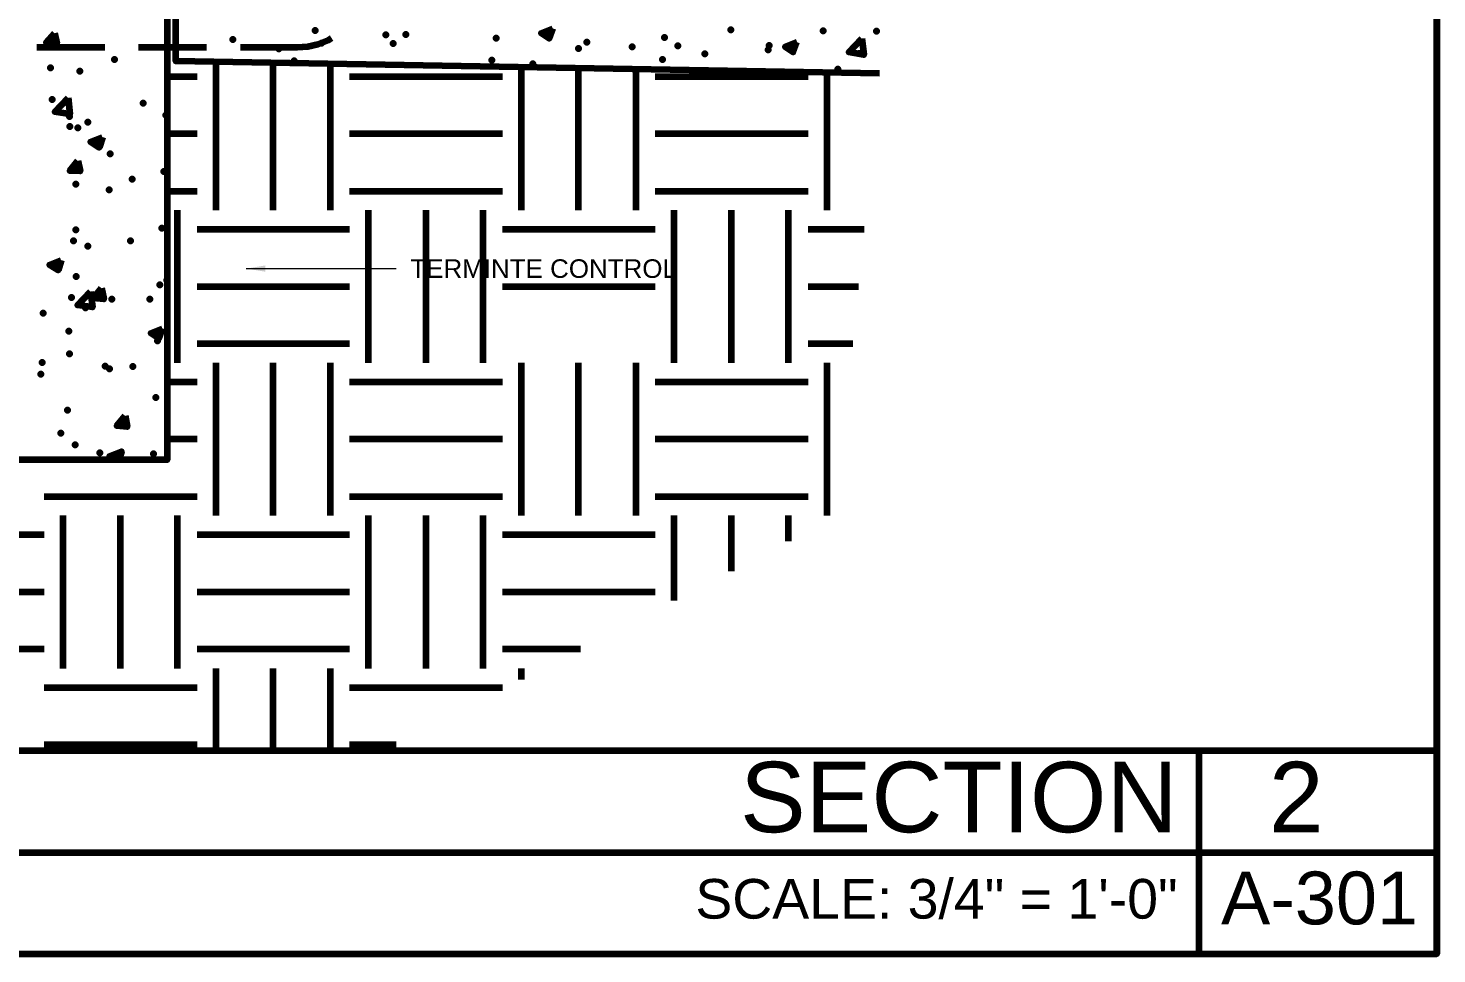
# Model space of a CAD drawing. Extents: x 261 to 424, y 0 to 368.
# Drawn here: x 340.7 to 423.7, y 0 to 54.6 of the extents above; entities that cross this region are included whole.
import ezdxf

# ---------------------------------------------------------------- set-up
doc = ezdxf.new("R2010")
doc.units = 0
doc.header["$MEASUREMENT"] = 0
for name, color, linetype, lineweight in [('Dt-Iden', 3, 'Continuous', 20), ('Dt-Line 1', 9, 'Continuous', 0), ('Dt-Line 5', 54, 'Continuous', 50), ('Dt-Text', 121, 'Continuous', 20)]:
    doc.layers.add(name, color=color, linetype=linetype, lineweight=lineweight)
doc.styles.get("Standard").update_dxf_attribs({"font": 'Arial.ttf'})
doc.dimstyles.new('1 Inch', dxfattribs={"dimtxt": 1.09375, "dimasz": 1.125, "dimexe": 1.125, "dimexo": 0.5625, "dimgap": 0.84375, "dimtad": 1, "dimdec": 4, "dimzin": 3, "dimdsep": 46, "dimlunit": 4, "dimtxsty": 'Standard', "dimblk": 'ARCHTICK', "dimcen": 0.5625, "dimdle": 1.125, "dimclrd": 253, "dimclre": 253, "dimclrt": 256, "dimadec": 0, "dimazin": 0, "dimtfac": 0.6, "dimtdec": 4, "dimtix": 1, "dimtmove": 2, "dimatfit": 0, "dimfxl": 1, "dimfrac": 1, "dimtolj": 1, "dimtzin": 0, "dimlwd": 9, "dimlwe": 9, "dimarcsym": 0})

# ---------------------------------------------------------------- blocks, each defined once
blk = doc.blocks.new('_ArchTick')
at = {"color": 0, "linetype": 'ByBlock', "const_width": 0.15}
blk.add_lwpolyline([(-0.5, -0.5), (0.5, 0.5)], dxfattribs=at)

msp = doc.modelspace()

# ---------------------------------------------------------------- linework, layer by layer
at = {"layer": 'Dt-Iden', "linetype": 'Continuous', "lineweight": 211}
for p, q in [((345.22332, 53.45567), (341.22332, 53.45567)), ((351.22332, 53.45567), (347.22332, 53.45567))]:
    msp.add_line(p, q, dxfattribs=at)
msp.add_lwpolyline([(358.58332, 54.01567), (358.36999, 53.88233), (357.78332, 53.64233), (357.19665, 53.509), (356.55665, 53.45567), (353.22332, 53.45567)], dxfattribs=at)
at = {"layer": 'Dt-Line 1', "linetype": 'Continuous', "lineweight": 158}
for p, q in [((351.78332, 43.88233), (351.78332, 52.629)), ((355.14332, 43.88233), (355.14332, 52.549)), ((358.52999, 43.88233), (358.52999, 52.49567)), ((369.78332, 43.88233), (369.78332, 52.309)), ((348.90332, 51.749), (350.66332, 51.749)), ((359.64999, 51.749), (368.66332, 51.749)), ((373.14332, 43.88233), (373.14332, 52.25567)), ((376.52998, 43.88233), (376.52998, 52.17567)), ((377.64999, 51.749), (386.66332, 51.749)), ((387.78331, 43.88233), (387.78331, 51.989)), ((348.90332, 48.389), (350.66332, 48.389)), ((359.64999, 48.389), (368.66332, 48.389)), ((377.64999, 48.389), (386.66332, 48.389)), ((348.90332, 45.00233), (350.66332, 45.00233)), ((359.64999, 45.00233), (368.66332, 45.00233)), ((377.64999, 45.00233), (386.66332, 45.00233)), ((349.51665, 34.869), (349.51665, 43.88233)), ((360.76999, 34.869), (360.76999, 43.88233)), ((364.15666, 34.869), (364.15666, 43.88233)), ((367.51665, 34.869), (367.51665, 43.88233)), ((378.76998, 34.869), (378.76998, 43.88233)), ((382.15665, 34.869), (382.15665, 43.88233)), ((385.51665, 34.869), (385.51665, 43.88233)), ((350.66332, 42.76233), (359.64999, 42.76233)), ((368.66332, 42.76233), (377.64999, 42.76233)), ((386.66332, 42.76233), (389.96999, 42.76233)), ((350.66332, 39.37567), (359.64999, 39.37567)), ((368.66332, 39.37567), (377.64999, 39.37567)), ((386.66332, 39.37567), (389.62332, 39.37567)), ((350.66332, 36.01567), (359.64999, 36.01567)), ((386.66332, 36.01567), (389.30332, 36.01567)), ((351.78332, 25.88233), (351.78332, 34.869)), ((355.14332, 25.88233), (355.14332, 34.869)), ((358.52999, 25.88233), (358.52999, 34.869)), ((369.78332, 25.88233), (369.78332, 34.869)), ((373.14332, 25.88233), (373.14332, 34.869)), ((376.52998, 25.88233), (376.52998, 34.869)), ((387.78331, 25.88233), (387.78331, 34.869)), ((348.90332, 33.749), (350.66332, 33.749)), ((359.64999, 33.749), (368.66332, 33.749)), ((377.64999, 33.749), (386.66332, 33.749)), ((348.90332, 30.389), (350.66332, 30.389)), ((359.64999, 30.389), (368.66332, 30.389)), ((377.64999, 30.389), (386.66332, 30.389)), ((341.64999, 27.00233), (350.66332, 27.00233)), ((359.64999, 27.00233), (368.66332, 27.00233)), ((377.64999, 27.00233), (386.66332, 27.00233)), ((342.76999, 16.869), (342.76999, 25.88233)), ((346.15666, 16.869), (346.15666, 25.88233)), ((349.51665, 16.869), (349.51665, 25.88233)), ((360.76999, 16.869), (360.76999, 25.88233)), ((364.15666, 16.869), (364.15666, 25.88233)), ((367.51665, 16.869), (367.51665, 25.88233)), ((378.76998, 20.869), (378.76998, 25.88233)), ((382.15665, 22.60233), (382.15665, 25.88233)), ((385.51665, 24.36233), (385.51665, 25.88233)), ((332.66332, 24.76233), (341.64999, 24.76233)), ((350.66332, 24.76233), (359.64999, 24.76233)), ((368.66332, 24.76233), (377.64999, 24.76233)), ((332.66332, 21.37567), (341.64999, 21.37567)), ((350.66332, 21.37567), (359.64999, 21.37567)), ((368.66332, 21.37567), (377.64999, 21.37567)), ((332.66332, 18.01567), (341.64999, 18.01567)), ((350.66332, 18.01567), (359.64999, 18.01567)), ((368.66332, 18.01567), (373.24999, 18.01567)), ((351.78332, 12.01567), (351.78332, 16.869)), ((355.14332, 12.01567), (355.14332, 16.869)), ((358.52999, 12.01567), (358.52999, 16.869)), ((369.78332, 16.20233), (369.78332, 16.869)), ((341.64999, 15.749), (350.66332, 15.749)), ((359.64999, 15.749), (368.66332, 15.749)), ((341.64999, 12.389), (350.66332, 12.389)), ((359.64999, 12.389), (362.39665, 12.389))]:
    msp.add_line(p, q, dxfattribs=at)
for points in [[(342.26332, 54.309), (342.39665, 53.69567), (341.78332, 53.749)], [(371.62332, 54.57567), (371.40999, 53.989), (370.92999, 54.309)], [(389.83665, 53.989), (389.94332, 53.029), (389.06332, 53.189)], [(385.99666, 53.77567), (385.30332, 53.509), (385.78331, 53.189)], [(343.06332, 50.49567), (343.16999, 49.53567), (342.28999, 49.669)], [(345.08999, 48.17567), (344.90332, 47.56233), (344.39665, 47.909)], [(343.64999, 46.789), (343.78332, 46.17567), (343.16999, 46.20233)], [(342.66332, 40.92233), (342.47666, 40.33567), (341.96999, 40.65567)], [(344.39665, 39.08233), (344.50332, 38.149), (343.62332, 38.28233)], [(345.03665, 39.269), (345.16999, 38.629), (344.55665, 38.68234)], [(348.63666, 36.89567), (348.42332, 36.309), (347.94332, 36.629)], [(346.42332, 31.749), (346.55665, 31.109), (345.94332, 31.16233)]]:
    msp.add_lwpolyline(points, close=True, dxfattribs=at)
for points in [[(357.62332, 54.469), (357.62332, 54.469), (357.62332, 54.46903)], [(361.78332, 54.20233), (361.78332, 54.20233), (361.78332, 54.20236)], [(362.95666, 54.229), (362.95666, 54.229), (362.95666, 54.22903)], [(368.28999, 54.01567), (368.28999, 54.01567), (368.28999, 54.01569)], [(378.20999, 54.04233), (378.20999, 54.04233), (378.20999, 54.04236)], [(382.10331, 54.49567), (382.10331, 54.49567), (382.10331, 54.49569)], [(387.54332, 54.44233), (387.54332, 54.44233), (387.54332, 54.44236)], [(390.68999, 54.41567), (390.68999, 54.41567), (390.68999, 54.41569)], [(352.76999, 53.93567), (352.76999, 53.93567), (352.76999, 53.93569)], [(355.48999, 53.37567), (355.48999, 53.37567), (355.48999, 53.37569)], [(357.99666, 53.72233), (357.99666, 53.72233), (357.99666, 53.72236)], [(362.20999, 53.69567), (362.20999, 53.69567), (362.20999, 53.69569)], [(373.14332, 53.40233), (373.14332, 53.40233), (373.14332, 53.40236)], [(373.62332, 53.77567), (373.62332, 53.77567), (373.62332, 53.77569)], [(376.28999, 53.509), (376.28999, 53.509), (376.28999, 53.50903)], [(378.98332, 53.56233), (378.98332, 53.56233), (378.98332, 53.56236)], [(384.31666, 53.32233), (384.31666, 53.32233), (384.31666, 53.32236)], [(384.36999, 53.589), (384.36999, 53.589), (384.36999, 53.58903)], [(345.80999, 52.76233), (345.80999, 52.76233), (345.80999, 52.76236)], [(356.39665, 52.68234), (356.39665, 52.68234), (356.39665, 52.68236)], [(368.02332, 52.709), (368.02332, 52.709), (368.02332, 52.70903)], [(370.44999, 52.49567), (370.44999, 52.49567), (370.44999, 52.49569)], [(378.07666, 52.76233), (378.07666, 52.76233), (378.07666, 52.76236)], [(380.58332, 53.08233), (380.58332, 53.08233), (380.58332, 53.08236)], [(389.64999, 53.109), (389.64999, 53.109), (389.64999, 53.10903)], [(342.02332, 52.25567), (342.02332, 52.25567), (342.02332, 52.25569)], [(343.75665, 52.069), (343.75665, 52.069), (343.75665, 52.06903)], [(388.42331, 52.17567), (388.42331, 52.17567), (388.42331, 52.17569)], [(342.12999, 50.389), (342.12999, 50.389), (342.12999, 50.38903)], [(347.48999, 50.17567), (347.48999, 50.17567), (347.48999, 50.17569)], [(343.14332, 49.40233), (343.14332, 49.40233), (343.14332, 49.40236)], [(344.23665, 49.05567), (344.23665, 49.05567), (344.23665, 49.05569)], [(348.82332, 49.48233), (348.82332, 49.48233), (348.82332, 49.48236)], [(343.16999, 48.81567), (343.16999, 48.81567), (343.16999, 48.81569)], [(343.64999, 48.73567), (343.64999, 48.73567), (343.64999, 48.73569)], [(345.54332, 47.189), (345.54332, 47.189), (345.54332, 47.18903)], [(346.84999, 45.69567), (346.84999, 45.69567), (346.84999, 45.69569)], [(348.71665, 46.149), (348.71665, 46.149), (348.71665, 46.14903)], [(343.51665, 45.40233), (343.51665, 45.40233), (343.51665, 45.40236)], [(345.48999, 45.08233), (345.48999, 45.08233), (345.48999, 45.08236)], [(343.51665, 42.709), (343.51665, 42.709), (343.51665, 42.70903)], [(348.58332, 42.81567), (348.58332, 42.81567), (348.58332, 42.81569)], [(343.38332, 42.069), (343.38332, 42.069), (343.38332, 42.06903)], [(344.23665, 41.749), (344.23665, 41.749), (344.23665, 41.74903)], [(346.74332, 42.069), (346.74332, 42.069), (346.74332, 42.06903)], [(343.54332, 39.96233), (343.54332, 39.96233), (343.54332, 39.96236)], [(348.47666, 39.48233), (348.47666, 39.48233), (348.47666, 39.48236)], [(348.87665, 39.749), (348.87665, 39.749), (348.87665, 39.74903)], [(343.27665, 38.73567), (343.27665, 38.73567), (343.27665, 38.73569)], [(345.64999, 38.629), (345.64999, 38.629), (345.64999, 38.62903)], [(347.88999, 38.629), (347.88999, 38.629), (347.88999, 38.62903)], [(341.59665, 37.80233), (341.59665, 37.80233), (341.59665, 37.80236)], [(344.10332, 38.12233), (344.10332, 38.12233), (344.10332, 38.12236)], [(343.11665, 36.73567), (343.11665, 36.73567), (343.11665, 36.73569)], [(348.34332, 36.17567), (348.34332, 36.17567), (348.34332, 36.17569)], [(341.54332, 34.89567), (341.54332, 34.89567), (341.54332, 34.89569)], [(343.14332, 35.40233), (343.14332, 35.40233), (343.14332, 35.40236)], [(341.46332, 34.20233), (341.46332, 34.20233), (341.46332, 34.20236)], [(345.24999, 34.68234), (345.24999, 34.68234), (345.24999, 34.68236)], [(345.51665, 34.52233), (345.51665, 34.52233), (345.51665, 34.52236)], [(346.87665, 34.65567), (346.87665, 34.65567), (346.87665, 34.65569)], [(348.23665, 32.84233), (348.23665, 32.84233), (348.23665, 32.84236)], [(343.03665, 32.09567), (343.03665, 32.09567), (343.03665, 32.09569)], [(342.63666, 30.73567), (342.63666, 30.73567), (342.63666, 30.73569)], [(343.48999, 30.04233), (343.48999, 30.04233), (343.48999, 30.04236)], [(344.92999, 29.56233), (344.92999, 29.56233), (344.92999, 29.56236)], [(345.80999, 29.16233), (345.51665, 29.37567), (346.20999, 29.64233), (346.04999, 29.16233)], [(348.10332, 29.509), (348.10332, 29.509), (348.10332, 29.50903)]]:
    msp.add_lwpolyline(points, dxfattribs=at)
for p in [(357.62332, 54.469), (361.78332, 54.20233), (362.95666, 54.229), (368.28999, 54.01567), (378.20999, 54.04233), (382.10331, 54.49567), (387.54332, 54.44233), (390.68999, 54.41567), (352.76999, 53.93567), (355.48999, 53.37567), (357.99666, 53.72233), (362.20999, 53.69567), (373.14332, 53.40233), (373.62332, 53.77567), (376.28999, 53.509), (378.98332, 53.56233), (384.31666, 53.32233), (384.36999, 53.589), (345.80999, 52.76233), (356.39665, 52.68234), (368.02332, 52.709), (370.44999, 52.49567), (378.07666, 52.76233), (380.58332, 53.08233), (389.64999, 53.109), (342.02332, 52.25567), (343.75665, 52.069), (388.42331, 52.17567), (342.12999, 50.389), (347.48999, 50.17567), (343.14332, 49.40233), (344.23665, 49.05567), (348.82332, 49.48233), (343.16999, 48.81567), (343.64999, 48.73567), (345.54332, 47.189), (346.84999, 45.69567), (348.71665, 46.149), (343.51665, 45.40233), (345.48999, 45.08233), (343.51665, 42.709), (348.58332, 42.81567), (343.38332, 42.069), (344.23665, 41.749), (346.74332, 42.069), (343.54332, 39.96233), (348.47666, 39.48233), (348.87665, 39.749), (343.27665, 38.73567), (345.64999, 38.629), (347.88999, 38.629), (341.59665, 37.80233), (344.10332, 38.12233), (343.11665, 36.73567), (348.34332, 36.17567), (341.54332, 34.89567), (343.14332, 35.40233), (341.46332, 34.20233), (345.24999, 34.68234), (345.51665, 34.52233), (346.87665, 34.65567), (348.23665, 32.84233), (343.03665, 32.09567), (342.63666, 30.73567), (343.48999, 30.04233), (344.92999, 29.56233), (348.10332, 29.509)]:
    msp.add_point(p, dxfattribs=at)
at = {"layer": 'Dt-Line 5', "linetype": 'Continuous', "lineweight": 211}
for p, q in [((409.67666, 12.069), (409.67666, 0.09567)), ((261.19665, 0.04233), (423.70332, 0.04233))]:
    msp.add_line(p, q, dxfattribs=at)
for points in [[(423.70332, 368.14901), (423.70332, 0.04233), (423.70332, 368.14901)], [(282.87665, 59.16233), (348.90332, 59.16233), (348.90332, 29.16233), (332.90332, 29.16233), (332.90332, 51.16233), (329.91665, 54.17567), (282.87665, 54.17567)], [(390.87666, 51.93567), (349.40999, 52.65567), (349.40999, 56.65567), (390.87666, 55.93567)], [(423.70332, 12.01567), (261.19579, 12.01567)], [(261.19622, 6.01567), (423.70332, 6.01567)]]:
    msp.add_lwpolyline(points, dxfattribs=at)

# ---------------------------------------------------------------- texts
at = {"layer": 'Dt-Text'}
for s, height, p in [('SECTION', 4.151644, (382.65532, 7.20852)), ('2', 4.15164, (413.80975, 7.20852)), ('SCALE: 3/4" = 1\'-0"', 2.3352997, (380.02155, 2.11815)), ('A-301', 3.113733, (410.98985, 1.77751))]:
    msp.add_text(s, height=height, dxfattribs=at).set_placement(p)
at = {"layer": 'Dt-Text', "insert": (363.23226, 40.97799), "char_height": 1.09375, "attachment_point": 1}
msp.add_mtext('\\A1;TERMINTE CONTROL', dxfattribs=at)

# ---------------------------------------------------------------- leaders
at = {"layer": 'Dt-Text', "annotation_type": 0, "has_hookline": 1, "hookline_direction": 0, "text_width": 15.56318}
msp.add_leader([(353.56488, 40.43111), (362.38851, 40.43111)], dimstyle='1 Inch', override={"dimgap": 0.84375, "dimtad": 0}, dxfattribs=at)

doc.saveas('drawing.dxf')
